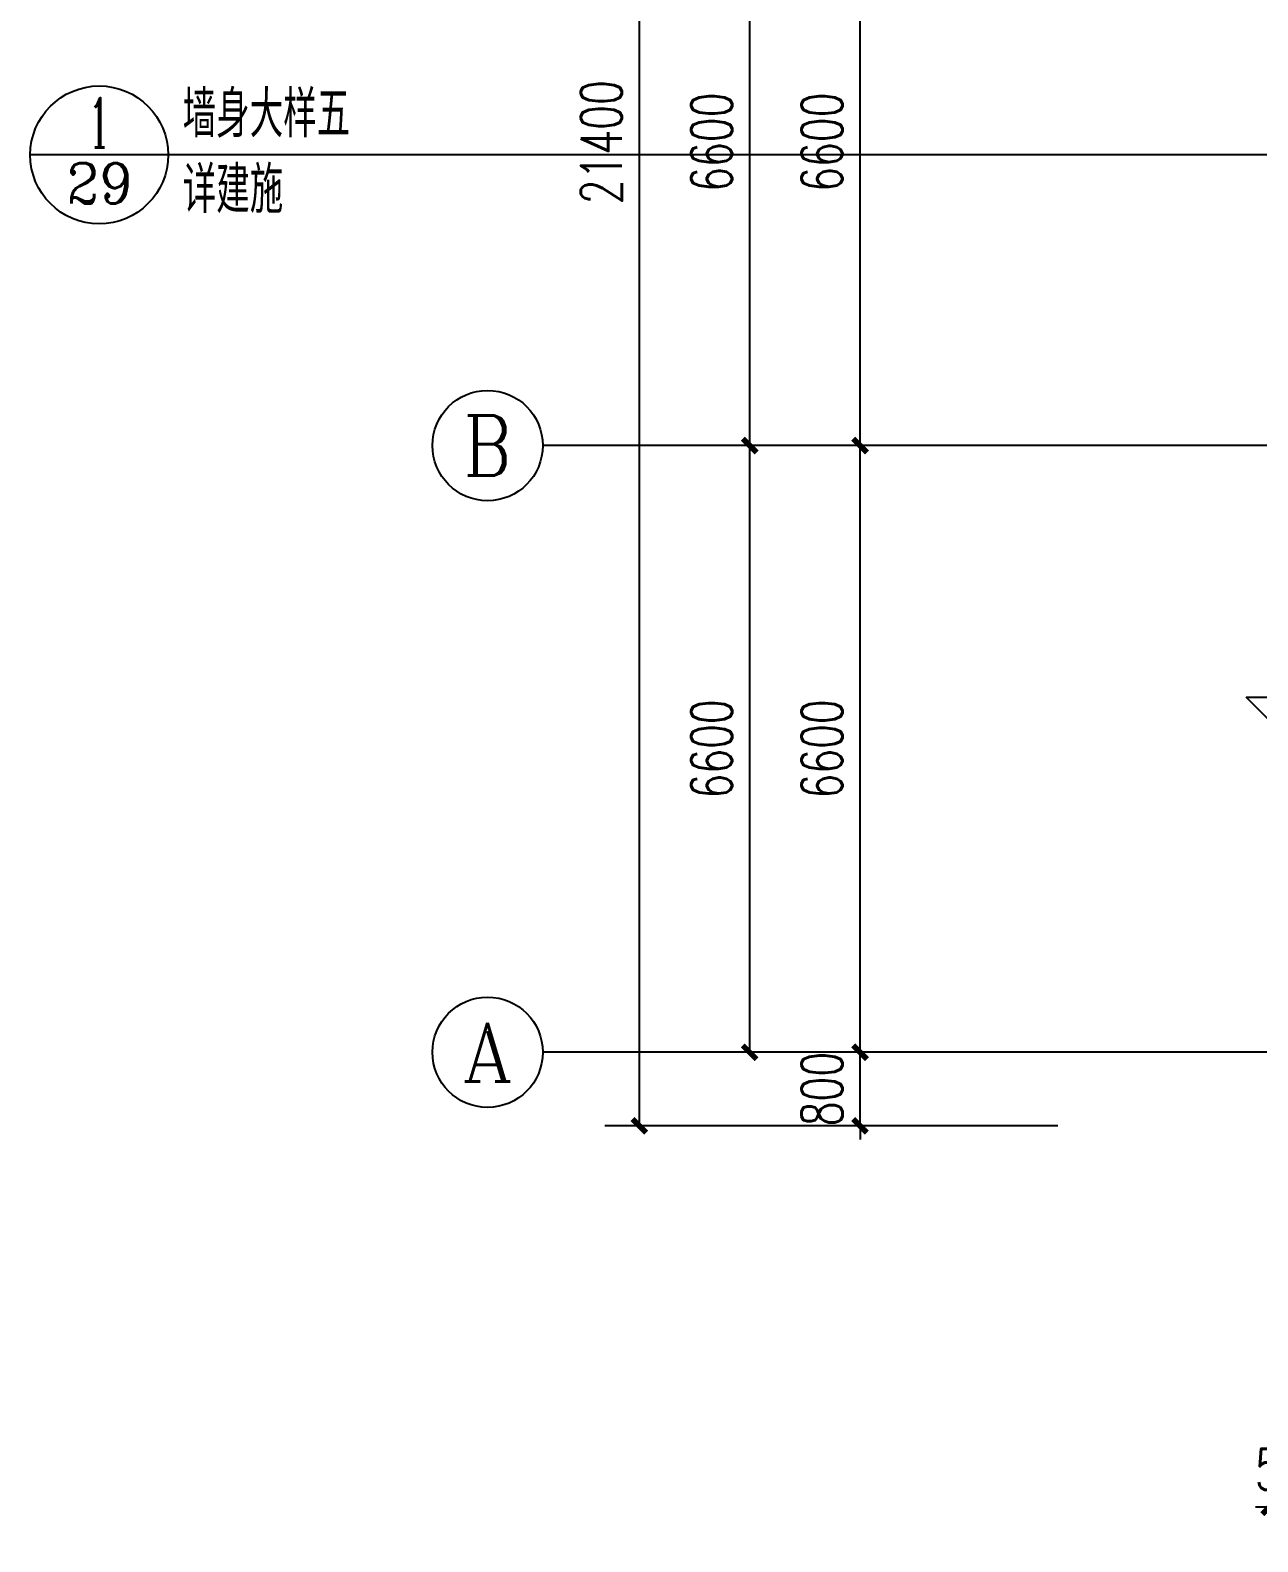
# Model space of a CAD drawing. Extents: x 1738711 to 2346805, y 1189731 to 2516152.
# Drawn here: x 1919211 to 1932560, y 2180234 to 2196677 of the extents above; entities that cross this region are included whole.
import ezdxf
from ezdxf.enums import TextEntityAlignment as Align

# ---------------------------------------------------------------- set-up
doc = ezdxf.new("R2010")
doc.units = 0
doc.header["$LTSCALE"] = 1000
doc.header["$MEASUREMENT"] = 0
for name, color, linetype in [('AXIS', 3, 'Continuous'), ('AXIS_TEXT', 7, 'Continuous'), ('DIM_ELEV', 3, 'Continuous'), ('DIM_IDEN', 3, 'Continuous'), ('DOTE', 1, 'Continuous'), ('PUB_DIM', 3, 'Continuous'), ('PUB_TEXT', 7, 'Continuous')]:
    doc.layers.add(name, color=color, linetype=linetype)
doc.styles.add('_TCH_AXIS', font='COMPLEX', dxfattribs={"bigfont": 'GBCBIG'})
doc.styles.add('_TCH_DIM', font='SIMPLEX', dxfattribs={"bigfont": 'GBCBIG'})
doc.styles.add('_TCH_DIM_T3', font='SIMPLEX', dxfattribs={"width": 0.705882, "bigfont": 'GBCBIG'})
doc.styles.add('_TCH_LABEL', font='COMPLEX', dxfattribs={"bigfont": 'GBCBIG'})
doc.styles.add('COMPLEX', font='COMPLEX')
doc.dimstyles.new('_TCH_ARCH&&150', dxfattribs={"dimtxt": 446.25, "dimasz": 150, "dimexe": 375, "dimexo": 450, "dimgap": 189.375, "dimtad": 1, "dimdec": 0, "dimzin": 0, "dimdsep": 46, "dimtxsty": '_TCH_DIM_T3', "dimblk": 'ARCHTICK', "dimcen": 0.09, "dimclrt": 7, "dimazin": 2, "dimtfac": 1, "dimtdec": 0, "dimtix": 1, "dimtmove": 2, "dimatfit": 3, "dimfxl": 1, "dimtolj": 1, "dimtzin": 0, "dimarcsym": 0})

# ---------------------------------------------------------------- blocks, each defined once
blk = doc.blocks.new('_ArchTick')
at = {"color": 0, "linetype": 'ByBlock', "const_width": 0.4}
blk.add_lwpolyline([(-0.5, -0.5), (0.5, 0.5)], dxfattribs=at)
blk = doc.blocks.new('*D3633')
at = {"layer": 'Defpoints', "color": 0, "transparency": 16777216}
for p in [(1932685, 2183159), (1933185, 2183159), (1933185, 2180609)]:
    blk.add_point(p, dxfattribs=at)
at = {"layer": 'PUB_DIM', "color": 0, "lineweight": -2, "transparency": 16777216}
for p, q in [((1932685, 2182709), (1932685, 2180234)), ((1933185, 2182709), (1933185, 2180234)), ((1932685, 2180609), (1932535, 2180609)), ((1932685, 2180609), (1933185, 2180609)), ((1933185, 2180609), (1933335, 2180609))]:
    blk.add_line(p, q, dxfattribs=at)
at = {"layer": 'PUB_DIM', "color": 0, "lineweight": -2, "transparency": 16777216, "xscale": 150, "yscale": 150, "zscale": 150}
blk.add_blockref('_ArchTick', (1932685, 2180609), dxfattribs=at)
at = {"layer": 'PUB_DIM', "color": 0, "lineweight": -2, "transparency": 16777216, "xscale": 150, "yscale": 150, "zscale": 150, "rotation": 180}
blk.add_blockref('_ArchTick', (1933185, 2180609), dxfattribs=at)
at = {"layer": 'PUB_DIM', "color": 7, "transparency": 16777216, "insert": (1932935, 2181022), "char_height": 446.2, "attachment_point": 5, "style": '_TCH_DIM_T3'}
blk.add_mtext('\\A1;500', dxfattribs=at)
blk = doc.blocks.new('*D3668')
at = {"layer": 'Defpoints', "color": 0, "transparency": 16777216}
for p in [(1928235, 2185559), (1930835, 2185559), (1930835, 2184759)]:
    blk.add_point(p, dxfattribs=at)
at = {"layer": 'PUB_DIM', "color": 0, "lineweight": -2, "transparency": 16777216}
for p, q in [((1928235, 2185559), (1928235, 2185709)), ((1930385, 2185559), (1927860, 2185559)), ((1928235, 2184759), (1928235, 2185559)), ((1930385, 2184759), (1927860, 2184759)), ((1928235, 2184759), (1928235, 2184609))]:
    blk.add_line(p, q, dxfattribs=at)
at = {"layer": 'PUB_DIM', "color": 0, "lineweight": -2, "transparency": 16777216, "xscale": 150, "yscale": 150, "zscale": 150}
for p, rotation in [((1928235, 2185559), 270), ((1928235, 2184759), 90)]:
    blk.add_blockref('_ArchTick', p, dxfattribs=dict(at, rotation=rotation))
at = {"layer": 'PUB_DIM', "color": 7, "transparency": 16777216, "insert": (1927822, 2185159), "char_height": 446.2, "attachment_point": 5, "rotation": 90, "style": '_TCH_DIM_T3'}
blk.add_mtext('\\A1;800', dxfattribs=at)
blk = doc.blocks.new('*D3669')
at = {"layer": 'Defpoints', "color": 0, "transparency": 16777216}
for p in [(1928235, 2192159), (1930835, 2192159), (1930835, 2185559)]:
    blk.add_point(p, dxfattribs=at)
at = {"layer": 'PUB_DIM', "color": 0, "lineweight": -2, "transparency": 16777216}
for p, q in [((1930385, 2192159), (1927860, 2192159)), ((1928235, 2185559), (1928235, 2192159)), ((1930385, 2185559), (1927860, 2185559))]:
    blk.add_line(p, q, dxfattribs=at)
at = {"layer": 'PUB_DIM', "color": 0, "lineweight": -2, "transparency": 16777216, "xscale": 150, "yscale": 150, "zscale": 150}
for p, rotation in [((1928235, 2192159), 90), ((1928235, 2185559), 270)]:
    blk.add_blockref('_ArchTick', p, dxfattribs=dict(at, rotation=rotation))
at = {"layer": 'PUB_DIM', "color": 7, "transparency": 16777216, "insert": (1927822, 2188859), "char_height": 446.2, "attachment_point": 5, "rotation": 90, "style": '_TCH_DIM_T3'}
blk.add_mtext('\\A1;6600', dxfattribs=at)
blk = doc.blocks.new('*D3670')
at = {"layer": 'Defpoints', "color": 0, "transparency": 16777216}
for p in [(1928235, 2198759), (1930835, 2198759), (1930835, 2192159)]:
    blk.add_point(p, dxfattribs=at)
at = {"layer": 'PUB_DIM', "color": 0, "lineweight": -2, "transparency": 16777216}
for p, q in [((1930385, 2198759), (1927860, 2198759)), ((1928235, 2192159), (1928235, 2198759)), ((1930385, 2192159), (1927860, 2192159))]:
    blk.add_line(p, q, dxfattribs=at)
at = {"layer": 'PUB_DIM', "color": 0, "lineweight": -2, "transparency": 16777216, "xscale": 150, "yscale": 150, "zscale": 150}
for p, rotation in [((1928235, 2198759), 90), ((1928235, 2192159), 270)]:
    blk.add_blockref('_ArchTick', p, dxfattribs=dict(at, rotation=rotation))
at = {"layer": 'PUB_DIM', "color": 7, "transparency": 16777216, "insert": (1927822, 2195459), "char_height": 446.2, "attachment_point": 5, "rotation": 90, "style": '_TCH_DIM_T3'}
blk.add_mtext('\\A1;6600', dxfattribs=at)
blk = doc.blocks.new('*D3681')
at = {"layer": 'AXIS', "color": 0, "lineweight": -2, "transparency": 16777216}
for p, q in [((1930335, 2192159), (1926660, 2192159)), ((1927035, 2185559), (1927035, 2192159)), ((1930335, 2185559), (1926660, 2185559))]:
    blk.add_line(p, q, dxfattribs=at)
at = {"layer": 'Defpoints', "color": 0, "transparency": 16777216}
for p in [(1927035, 2192159), (1930785, 2192159), (1930785, 2185559)]:
    blk.add_point(p, dxfattribs=at)
at = {"layer": 'AXIS', "color": 0, "lineweight": -2, "transparency": 16777216, "xscale": 150, "yscale": 150, "zscale": 150}
for p, rotation in [((1927035, 2192159), 90), ((1927035, 2185559), 270)]:
    blk.add_blockref('_ArchTick', p, dxfattribs=dict(at, rotation=rotation))
at = {"layer": 'AXIS', "color": 7, "transparency": 16777216, "insert": (1926622, 2188859), "char_height": 446.2, "attachment_point": 5, "rotation": 90, "style": '_TCH_DIM_T3'}
blk.add_mtext('\\A1;6600', dxfattribs=at)
blk = doc.blocks.new('*D3682')
at = {"layer": 'AXIS', "color": 0, "lineweight": -2, "transparency": 16777216}
for p, q in [((1930335, 2198759), (1926660, 2198759)), ((1927035, 2192159), (1927035, 2198759)), ((1930335, 2192159), (1926660, 2192159))]:
    blk.add_line(p, q, dxfattribs=at)
at = {"layer": 'Defpoints', "color": 0, "transparency": 16777216}
for p in [(1927035, 2198759), (1930785, 2198759), (1930785, 2192159)]:
    blk.add_point(p, dxfattribs=at)
at = {"layer": 'AXIS', "color": 0, "lineweight": -2, "transparency": 16777216, "xscale": 150, "yscale": 150, "zscale": 150}
for p, rotation in [((1927035, 2198759), 90), ((1927035, 2192159), 270)]:
    blk.add_blockref('_ArchTick', p, dxfattribs=dict(at, rotation=rotation))
at = {"layer": 'AXIS', "color": 7, "transparency": 16777216, "insert": (1926622, 2195459), "char_height": 446.2, "attachment_point": 5, "rotation": 90, "style": '_TCH_DIM_T3'}
blk.add_mtext('\\A1;6600', dxfattribs=at)
blk = doc.blocks.new('*D3684')
at = {"layer": 'AXIS', "color": 0, "lineweight": -2, "transparency": 16777216}
for p, q in [((1930385, 2206159), (1925460, 2206159)), ((1925835, 2184759), (1925835, 2206159)), ((1930385, 2184759), (1925460, 2184759))]:
    blk.add_line(p, q, dxfattribs=at)
at = {"layer": 'Defpoints', "color": 0, "transparency": 16777216}
for p in [(1925835, 2206159), (1930835, 2206159), (1930835, 2184759)]:
    blk.add_point(p, dxfattribs=at)
at = {"layer": 'AXIS', "color": 0, "lineweight": -2, "transparency": 16777216, "xscale": 150, "yscale": 150, "zscale": 150}
for p, rotation in [((1925835, 2206159), 90), ((1925835, 2184759), 270)]:
    blk.add_blockref('_ArchTick', p, dxfattribs=dict(at, rotation=rotation))
at = {"layer": 'AXIS', "color": 7, "transparency": 16777216, "insert": (1925422, 2195459), "char_height": 446.2, "attachment_point": 5, "rotation": 90, "style": '_TCH_DIM_T3'}
blk.add_mtext('\\A1;21400', dxfattribs=at)
blk = doc.blocks.new('_AXISO')
blk.add_circle((0, 0), 0.5)
at = {"layer": 'AXIS_TEXT', "style": 'COMPLEX', "width": 1.041667}
blk.add_attdef('A', text='', height=0.56, dxfattribs=at).set_placement((-0.25, -0.28), (0.25, -0.28), align=Align.FIT)

msp = doc.modelspace()

# ---------------------------------------------------------------- linework, layer by layer
at = {"layer": 'AXIS'}
for p, q in [((1930784.6, 2192159.1), (1924784.6, 2192159.1)), ((1930784.6, 2185559.1), (1924784.6, 2185559.1))]:
    msp.add_line(p, q, dxfattribs=at)
at = {"layer": 'DIM_ELEV'}
for p, q in [((1932884.6, 2188970.9), (1932434.6, 2189420.9)), ((1932434.6, 2189420.9), (1935356, 2189420.9))]:
    msp.add_line(p, q, dxfattribs=at)
at = {"layer": 'DIM_IDEN'}
for p, q in [((1920711.1, 2195320.8), (1919211.1, 2195320.8)), ((1930230.8, 2195320.8), (1920711.1, 2195320.8)), ((1933659.7, 2195320.8), (1930230.8, 2195320.8))]:
    msp.add_line(p, q, dxfattribs=at)
msp.add_circle((1919961.1, 2195320.8), 750, dxfattribs=at)
at = {"layer": 'DOTE'}
for p, q in [((1992284.6, 2192159.1), (1930784.6, 2192159.1)), ((1992284.6, 2185559.1), (1930784.6, 2185559.1))]:
    msp.add_line(p, q, dxfattribs=at)

# ---------------------------------------------------------------- block references
at = {"layer": 'AXIS'}
ref = msp.add_blockref('_AXISO', (1924184.6, 2192159.1), dxfattribs=dict(at, xscale=1200, yscale=1200, zscale=1200))
ref.add_attrib('A', 'B', dxfattribs={"layer": 'AXIS_TEXT', "ltscale": 0.5, "height": 652.9, "style": '_TCH_AXIS'}).set_placement((1923920.4, 2191832.6), (1924448.9, 2191832.6), align=Align.FIT)
ref = msp.add_blockref('_AXISO', (1924184.6, 2185559.1), dxfattribs=dict(at, xscale=1200, yscale=1200, zscale=1200))
ref.add_attrib('A', 'A', dxfattribs={"layer": 'AXIS_TEXT', "ltscale": 0.5, "height": 637.8, "style": '_TCH_AXIS'}).set_placement((1923911.3, 2185240.2), (1924458, 2185240.2), align=Align.FIT)

# ---------------------------------------------------------------- texts
at = {"layer": 'PUB_TEXT', "color": 7, "style": '_TCH_DIM'}
for s, p in [('墙身大样五', (1920868.6, 2195511.8)), ('详建施', (1920868.6, 2194688.6))]:
    msp.add_text(s, height=506.38, dxfattribs=at).set_placement(p)
at = {"layer": 'PUB_TEXT', "color": 7, "style": '_TCH_LABEL'}
for s, height, p, p2 in [('1', 535.4, (1919846.4, 2195403.1), (1920075.8, 2195403.1)), ('29', 439.31, (1919605.5, 2194793.1), (1920316.7, 2194793.1))]:
    msp.add_text(s, height=height, dxfattribs=at).set_placement(p, p2, align=Align.FIT)

# ---------------------------------------------------------------- dimensions: what is measured, and where the dimension line sits
at = {"layer": 'AXIS'}
for p1, p2, distance, picture, middle in [((1930835.1, 2184759.1), (1930835.1, 2206159.1), 5000.5, '*D3684', (1925422.1, 2195459.1)), ((1930784.6, 2192159.1), (1930784.6, 2198759.1), 3750, '*D3682', (1926622.1, 2195459.1)), ((1930784.6, 2185559.1), (1930784.6, 2192159.1), 3750, '*D3681', (1926622.1, 2188859.1))]:
    dim = msp.add_aligned_dim(p1=p1, p2=p2, distance=distance, dimstyle='_TCH_ARCH&&150', dxfattribs=at)
    dim.commit()
    dim.dimension.update_dxf_attribs({"geometry": picture, "text_midpoint": middle})
at = {"layer": 'PUB_DIM'}
for p1, p2, distance, picture, middle in [((1930835.1, 2192159.1), (1930835.1, 2198759.1), 2600.5, '*D3670', (1927822.1, 2195459.1)), ((1930835.1, 2185559.1), (1930835.1, 2192159.1), 2600.5, '*D3669', (1927822.1, 2188859.1)), ((1930835.1, 2184759.1), (1930835.1, 2185559.1), 2600.5, '*D3668', (1927822.1, 2185159.1)), ((1932684.6, 2183159.1), (1933184.6, 2183159.1), -2550, '*D3633', (1932934.6, 2181021.6))]:
    dim = msp.add_aligned_dim(p1=p1, p2=p2, distance=distance, dimstyle='_TCH_ARCH&&150', dxfattribs=at)
    dim.commit()
    dim.dimension.update_dxf_attribs({"geometry": picture, "text_midpoint": middle})

doc.saveas('drawing.dxf')
